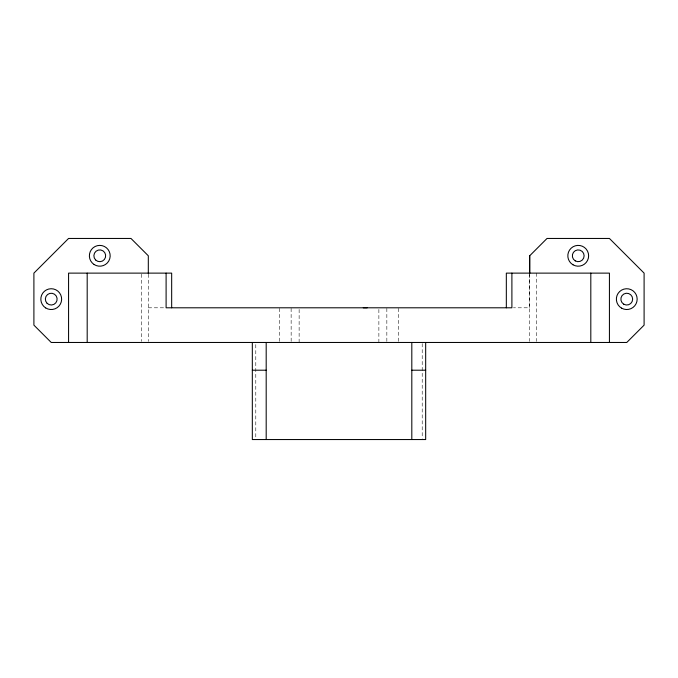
<?xml version="1.0" encoding="UTF-8"?>
<svg xmlns="http://www.w3.org/2000/svg" width="678" height="678" viewBox="0 0 678 678"><rect width="100%" height="100%" fill="white"/><g stroke="black" fill="none" stroke-linecap="round" stroke-linejoin="round"><path stroke-width="0.51" stroke-dasharray="3.39 2.54" d="M279.37 341.415L279.395 307.795M291.159 341.415L291.125 307.795M299.125 342.466L299.134 308.854M378.875 342.466L378.875 308.854M386.841 341.415L386.841 307.795M398.63 341.415L398.63 307.795M529.679 274.505L529.688 307.795L513.441 307.795M148.312 307.804L164.559 307.795M536.696 273.124L536.696 341.415M529.688 273.124L529.688 341.415M422.208 343.568L422.208 438.488M255.792 344.577L255.792 438.488M148.312 274.175L148.312 341.415M141.38 274.175L141.38 341.415"/><path stroke-width="1.02" d="M529.679 273.471L529.688 255.792L547.019 238.453L609.429 238.453L644.1 273.124L644.1 325.135L626.769 342.466L51.231 342.466L33.9 325.135L33.9 273.124L68.571 238.453L130.981 238.453L148.312 255.792L148.312 273.471M252.326 370.205L266.191 370.205M411.809 370.205L425.674 370.205M363.272 307.795L367.196 307.804M609.429 342.466L609.429 273.124L506.33 273.124L506.33 307.795M590.809 273.124L590.809 342.466M529.688 255.792L529.688 273.124M511.898 273.124L511.898 307.795L166.102 307.795L166.102 273.124M425.674 342.466L425.674 439.547L252.326 439.547L252.326 342.466M411.809 342.466L411.809 439.547M266.191 342.466L266.191 439.547M171.67 307.795L171.67 273.124L68.571 273.124L68.571 342.466M87.191 273.124L87.191 342.466M95.606 259.962A5.89 5.89 0 0 0 105.463 257.318A5.89 5.89 0 0 0 98.251 250.097A5.89 5.89 0 0 0 95.606 259.962M47.07 303.295A5.89 5.89 0 0 0 56.927 300.651A5.89 5.89 0 0 0 49.706 293.438A5.89 5.89 0 0 0 47.07 303.295M623.819 304.236A5.89 5.89 0 0 0 632.659 299.125A5.89 5.89 0 0 0 623.819 294.023A5.89 5.89 0 0 0 623.819 304.236M575.283 260.894A5.89 5.89 0 0 0 584.122 255.792A5.89 5.89 0 0 0 575.283 250.691A5.89 5.89 0 0 0 575.283 260.894M573.029 264.801A10.399 10.399 0 0 0 588.631 255.792A10.399 10.399 0 0 0 573.029 246.784A10.399 10.399 0 0 0 573.029 264.801M621.565 308.134A10.399 10.399 0 0 0 637.167 299.125A10.399 10.399 0 0 0 621.565 290.125A10.399 10.399 0 0 0 621.565 308.134M45.663 307.914A10.399 10.399 0 0 0 61.63 299.566A10.399 10.399 0 0 0 46.418 289.913A10.399 10.399 0 0 0 45.663 307.914M94.073 264.488A10.399 10.399 0 0 0 110.158 256.377A10.399 10.399 0 0 0 95.09 246.504A10.399 10.399 0 0 0 94.073 264.488"/></g></svg>
